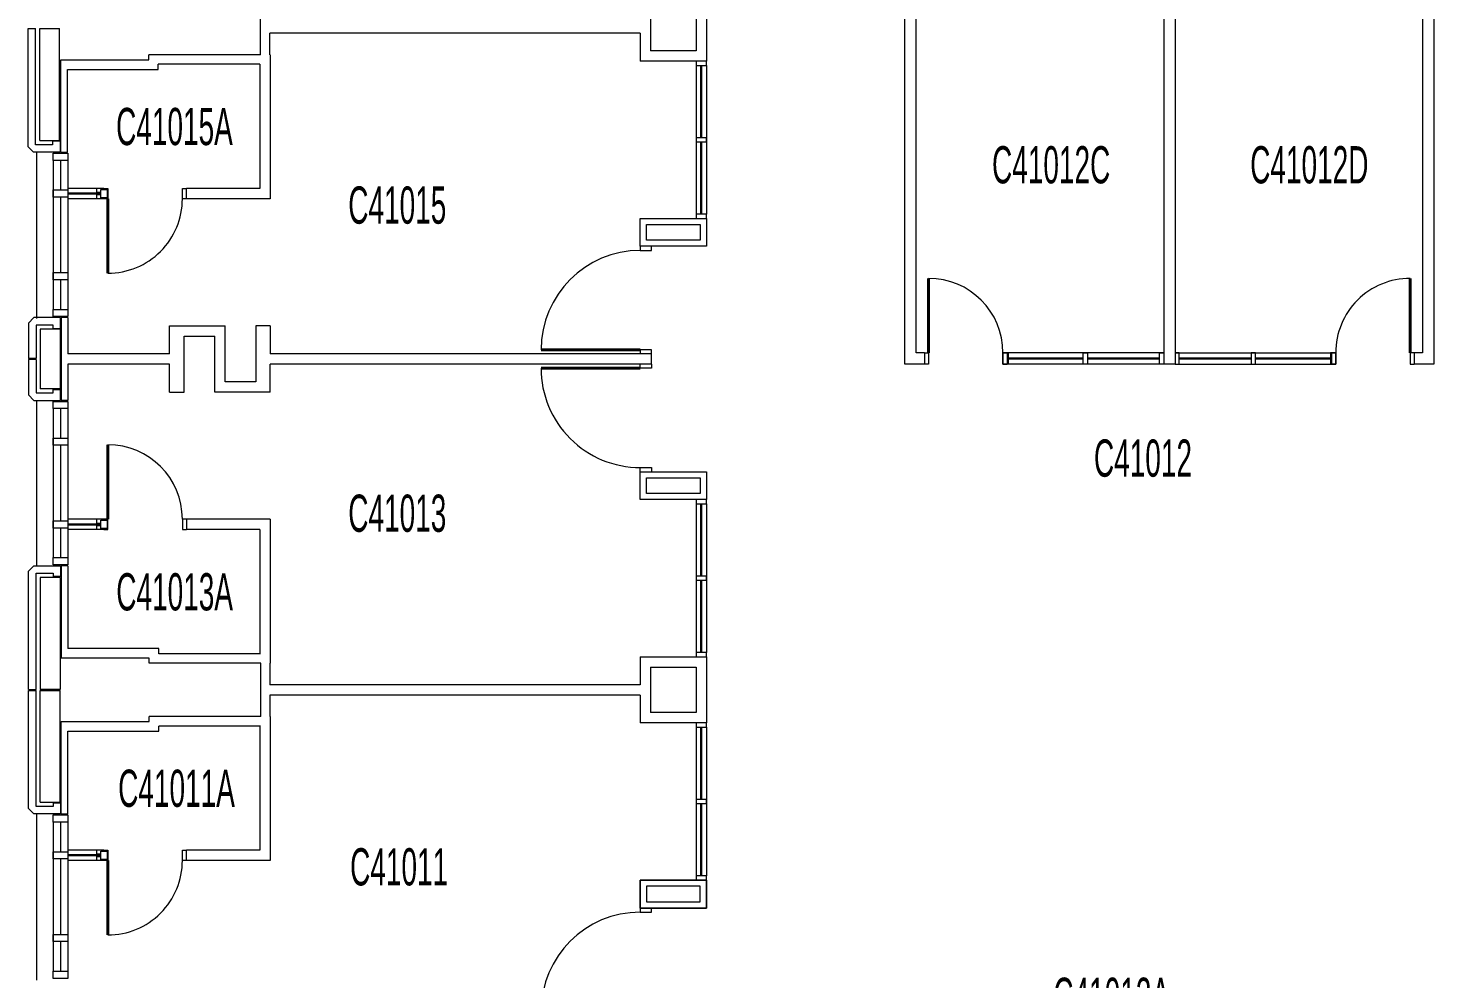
# Model space of a CAD drawing. Header units: inches. Extents: x 1.78 to 8.52, y 2.17 to 6.28.
# Drawn here: x 7.69 to 8.1602, y 4.8992 to 5.217 of the extents above; entities that cross this region are included whole.
import ezdxf

# ---------------------------------------------------------------- set-up
doc = ezdxf.new("R2010")
doc.units = ezdxf.units.IN
doc.header["$MEASUREMENT"] = 0
for name, color, linetype, lineweight in [('LEVEL_15', 7, 'Continuous', 15), ('LEVEL_16', 7, 'Continuous', 15), ('LEVEL_23', 7, 'Continuous', 15), ('LEVEL_25', 7, 'Continuous', 15), ('LEVEL_26', 7, 'Continuous', 15), ('LEVEL_48', 7, 'Continuous', 15), ('LEVEL_9', 7, 'Continuous', 15)]:
    doc.layers.add(name, color=color, linetype=linetype, lineweight=lineweight)
doc.styles.add('SLDTEXTSTYLE1', font='TXT', dxfattribs={"width": 0.5625})

msp = doc.modelspace()

# ---------------------------------------------------------------- linework, layer by layer
at = {"layer": 'LEVEL_15', "color": 32, "linetype": 'Continuous', "lineweight": 0}
for p, q in [((7.68997, 5.17731), (7.68997, 5.21679)), ((7.68997, 5.21679), (7.69248, 5.21679)), ((7.69248, 5.178), (7.69248, 5.21679)), ((7.69386, 5.17938), (7.69386, 5.21679)), ((7.69386, 5.21679), (7.70051, 5.21679)), ((7.70051, 5.17938), (7.70051, 5.21679)), ((7.69179, 5.17549), (7.68997, 5.17731)), ((7.69818, 5.178), (7.69248, 5.178)), ((7.69386, 5.17938), (7.70051, 5.17938)), ((7.69818, 5.17912), (7.69818, 5.178)), ((7.70069, 5.17912), (7.69818, 5.17912)), ((7.70069, 5.17912), (7.70069, 5.17549)), ((7.70069, 5.17549), (7.69179, 5.17549)), ((7.69287, 5.11993), (7.69287, 5.17548)), ((7.6901, 5.11838), (7.69192, 5.12019)), ((7.6901, 5.11838), (7.6901, 5.10653)), ((7.70082, 5.12019), (7.69192, 5.12019)), ((7.69831, 5.11769), (7.69261, 5.11769)), ((7.69261, 5.11769), (7.69261, 5.10653)), ((7.69399, 5.1163), (7.69399, 5.09643)), ((7.70064, 5.1163), (7.69399, 5.1163)), ((7.69831, 5.11656), (7.69831, 5.11769)), ((7.69831, 5.11656), (7.70082, 5.11656)), ((7.70064, 5.1163), (7.70064, 5.09643)), ((7.70082, 5.11656), (7.70082, 5.12019)), ((7.69261, 5.10653), (7.6901, 5.10653)), ((7.6901, 5.10619), (7.6901, 5.09436)), ((7.69261, 5.10619), (7.6901, 5.10619)), ((7.69261, 5.10619), (7.69261, 5.09505)), ((7.69192, 5.09254), (7.6901, 5.09436)), ((7.69192, 5.09254), (7.70082, 5.09254)), ((7.69261, 5.09505), (7.69831, 5.09505)), ((7.69287, 5.03698), (7.69287, 5.09253)), ((7.70064, 5.09643), (7.69399, 5.09643)), ((7.69831, 5.09505), (7.69831, 5.09617)), ((7.69831, 5.09617), (7.70082, 5.09617)), ((7.70082, 5.09254), (7.70082, 5.09617)), ((7.69192, 5.03724), (7.6901, 5.03543)), ((7.69192, 5.03724), (7.70082, 5.03724)), ((7.70082, 5.03724), (7.70082, 5.03361)), ((7.6901, 4.99593), (7.6901, 5.03543)), ((7.69261, 4.99593), (7.69261, 5.03473)), ((7.69261, 5.03473), (7.69831, 5.03473)), ((7.69399, 5.03335), (7.69399, 4.99593)), ((7.70064, 5.03335), (7.69399, 5.03335)), ((7.69831, 5.03473), (7.69831, 5.03361)), ((7.70082, 5.03361), (7.69831, 5.03361)), ((7.70064, 5.03335), (7.70064, 4.99593)), ((7.6901, 4.99593), (7.69261, 4.99593)), ((7.6901, 4.9561), (7.6901, 4.99558)), ((7.6901, 4.99558), (7.69261, 4.99558)), ((7.69261, 4.95679), (7.69261, 4.99558)), ((7.70064, 4.99593), (7.69399, 4.99593)), ((7.69399, 4.95818), (7.69399, 4.99558)), ((7.69399, 4.99558), (7.70064, 4.99558)), ((7.70064, 4.95818), (7.70064, 4.99558)), ((7.69192, 4.95429), (7.6901, 4.9561)), ((7.69831, 4.95679), (7.69261, 4.95679)), ((7.69399, 4.95818), (7.70064, 4.95818)), ((7.69831, 4.95792), (7.69831, 4.95679)), ((7.70082, 4.95792), (7.69831, 4.95792)), ((7.70082, 4.95792), (7.70082, 4.95429)), ((7.70082, 4.95429), (7.69192, 4.95429)), ((7.69287, 4.89873), (7.69287, 4.95428))]:
    msp.add_line(p, q, dxfattribs=at)
at = {"layer": 'LEVEL_16', "color": 155, "linetype": 'Continuous', "lineweight": 0}
for p, q in [((7.6984, 5.17273), (7.6984, 5.17515)), ((7.6984, 5.17515), (7.70324, 5.17515)), ((7.70324, 5.17273), (7.6984, 5.17273)), ((7.6984, 5.17273), (7.6984, 5.12296)), ((7.70082, 5.17273), (7.70082, 5.16288)), ((7.70324, 5.17515), (7.70324, 5.17273)), ((7.70324, 5.17273), (7.70324, 5.12296)), ((7.6984, 5.16046), (7.6984, 5.16288)), ((7.6984, 5.16288), (7.70324, 5.16288)), ((7.70324, 5.16288), (7.70324, 5.16046)), ((7.70324, 5.16046), (7.6984, 5.16046)), ((7.70082, 5.16046), (7.70082, 5.13523)), ((7.6984, 5.13281), (7.6984, 5.13523)), ((7.6984, 5.13523), (7.70324, 5.13523)), ((7.70324, 5.13523), (7.70324, 5.13281)), ((7.70324, 5.13281), (7.6984, 5.13281)), ((7.70082, 5.13281), (7.70082, 5.12296)), ((7.6984, 5.12054), (7.6984, 5.12296)), ((7.6984, 5.12296), (7.70324, 5.12296)), ((7.70324, 5.12054), (7.6984, 5.12054)), ((7.70324, 5.12296), (7.70324, 5.12054)), ((7.6984, 5.08978), (7.6984, 5.0922)), ((7.6984, 5.0922), (7.70324, 5.0922)), ((7.70324, 5.0922), (7.70324, 5.08978)), ((7.70324, 5.08978), (7.6984, 5.08978)), ((7.6984, 5.08978), (7.6984, 5.04)), ((7.70082, 5.08978), (7.70082, 5.07993)), ((7.70324, 5.08978), (7.70324, 5.04)), ((7.6984, 5.07751), (7.6984, 5.07993)), ((7.6984, 5.07993), (7.70324, 5.07993)), ((7.70324, 5.07993), (7.70324, 5.07751)), ((7.70324, 5.07751), (7.6984, 5.07751)), ((7.70082, 5.07751), (7.70082, 5.05227)), ((7.6984, 5.04986), (7.6984, 5.05227)), ((7.6984, 5.05227), (7.70324, 5.05227)), ((7.70324, 5.04986), (7.6984, 5.04986)), ((7.70082, 5.04986), (7.70082, 5.04)), ((7.70324, 5.05227), (7.70324, 5.04986)), ((7.6984, 5.03759), (7.6984, 5.04)), ((7.6984, 5.04), (7.70324, 5.04)), ((7.70324, 5.03759), (7.6984, 5.03759)), ((7.70324, 5.04), (7.70324, 5.03759)), ((7.6984, 4.95152), (7.6984, 4.95394)), ((7.6984, 4.95394), (7.70324, 4.95394)), ((7.70324, 4.95152), (7.6984, 4.95152)), ((7.6984, 4.95152), (7.6984, 4.90175)), ((7.70082, 4.95152), (7.70082, 4.94167)), ((7.70324, 4.95394), (7.70324, 4.95152)), ((7.70324, 4.95152), (7.70324, 4.90175)), ((7.6984, 4.93925), (7.6984, 4.94167)), ((7.6984, 4.94167), (7.70324, 4.94167)), ((7.70324, 4.94167), (7.70324, 4.93925)), ((7.70324, 4.93925), (7.6984, 4.93925)), ((7.70082, 4.93925), (7.70082, 4.91402)), ((7.6984, 4.9116), (7.6984, 4.91402)), ((7.6984, 4.91402), (7.70324, 4.91402)), ((7.70324, 4.91402), (7.70324, 4.9116)), ((7.70324, 4.9116), (7.6984, 4.9116)), ((7.70082, 4.9116), (7.70082, 4.90175)), ((7.6984, 4.89933), (7.6984, 4.90175)), ((7.6984, 4.90175), (7.70324, 4.90175)), ((7.70324, 4.90175), (7.70324, 4.89933)), ((7.70324, 4.89933), (7.6984, 4.89933))]:
    msp.add_line(p, q, dxfattribs=at)
at = {"layer": 'LEVEL_16', "color": 151, "linetype": 'Continuous', "lineweight": 0}
for p, q in [((7.71291, 5.16339), (7.70324, 5.16339)), ((7.7143, 5.16131), (7.7143, 5.16304)), ((7.7143, 5.16304), (7.71637, 5.16304)), ((7.71637, 5.16304), (7.71637, 5.16028)), ((7.71291, 5.15993), (7.70324, 5.15993)), ((7.7143, 5.162), (7.71291, 5.162)), ((7.71291, 5.16131), (7.7143, 5.16131)), ((7.7143, 5.16028), (7.7143, 5.162)), ((7.71637, 5.16028), (7.7143, 5.16028)), ((7.89472, 5.15336), (7.91684, 5.15336)), ((7.89472, 5.14403), (7.89472, 5.15336)), ((7.91684, 5.15336), (7.91684, 5.14403)), ((7.91684, 5.14403), (7.89472, 5.14403)), ((7.89472, 5.06868), (7.91684, 5.06868)), ((7.89472, 5.05935), (7.89472, 5.06868)), ((7.91684, 5.06868), (7.91684, 5.05935)), ((7.91684, 5.05935), (7.89472, 5.05935)), ((7.71291, 5.05279), (7.70324, 5.05279)), ((7.7143, 5.0514), (7.71291, 5.0514)), ((7.71291, 5.05071), (7.7143, 5.05071)), ((7.7143, 5.05071), (7.7143, 5.05244)), ((7.7143, 5.05244), (7.71637, 5.05244)), ((7.7143, 5.04967), (7.7143, 5.0514)), ((7.71637, 5.05244), (7.71637, 5.04967)), ((7.71291, 5.04933), (7.70324, 5.04933)), ((7.71637, 5.04967), (7.7143, 5.04967)), ((7.71291, 4.94218), (7.70324, 4.94218)), ((7.7143, 4.94011), (7.7143, 4.94184)), ((7.7143, 4.94184), (7.71637, 4.94184)), ((7.71637, 4.94184), (7.71637, 4.93907)), ((7.71291, 4.93873), (7.70324, 4.93873)), ((7.7143, 4.9408), (7.71291, 4.9408)), ((7.71291, 4.94011), (7.7143, 4.94011)), ((7.7143, 4.93907), (7.7143, 4.9408)), ((7.71637, 4.93907), (7.7143, 4.93907)), ((7.89472, 4.93216), (7.91684, 4.93216)), ((7.89472, 4.92283), (7.89472, 4.93216)), ((7.91684, 4.93216), (7.91684, 4.92283)), ((7.91684, 4.92283), (7.89472, 4.92283))]:
    msp.add_line(p, q, dxfattribs=at)
at = {"layer": 'LEVEL_16', "color": 151, "linetype": 'Continuous', "lineweight": 30}
for p, q in [((7.70324, 5.16167), (7.7143, 5.16167)), ((7.70324, 5.05107), (7.7143, 5.05107)), ((7.70324, 4.94046), (7.7143, 4.94046))]:
    msp.add_line(p, q, dxfattribs=at)
at = {"layer": 'LEVEL_23', "color": 2, "linetype": 'Continuous', "lineweight": 0}
for p, q in [((7.9832, 5.10463), (7.9832, 5.35798)), ((8.16016, 5.35798), (8.16016, 5.10463)), ((7.987, 5.10843), (7.987, 5.23424)), ((8.06978, 5.23424), (8.06978, 5.10463)), ((8.07358, 5.23424), (8.07358, 5.10463)), ((8.15636, 5.23424), (8.15636, 5.10843)), ((7.76765, 5.20806), (7.76765, 5.22586)), ((7.89817, 5.22456), (7.89817, 5.20936)), ((7.91338, 5.22456), (7.91338, 5.20936)), ((7.91684, 5.22802), (7.91684, 5.2059)), ((7.89472, 5.21523), (7.77085, 5.21523)), ((7.77085, 5.20806), (7.77085, 5.21523)), ((7.89472, 5.21523), (7.89472, 5.2059)), ((7.70095, 5.17549), (7.70095, 5.20633)), ((7.70095, 5.20633), (7.73032, 5.20633)), ((7.73032, 5.20633), (7.73032, 5.20806)), ((7.76765, 5.20806), (7.73032, 5.20806)), ((7.77098, 5.20806), (7.77085, 5.20806)), ((7.77098, 5.20806), (7.77098, 5.15993)), ((7.91684, 5.2059), (7.89472, 5.2059)), ((7.91338, 5.20936), (7.89817, 5.20936)), ((7.70311, 5.17549), (7.70311, 5.20313)), ((7.70311, 5.20313), (7.73352, 5.20313)), ((7.76752, 5.20486), (7.73352, 5.20486)), ((7.73352, 5.20313), (7.73352, 5.20486)), ((7.76752, 5.20486), (7.76752, 5.16339)), ((7.70095, 5.17549), (7.70311, 5.17549)), ((7.7153, 5.16339), (7.71291, 5.16339)), ((7.71291, 5.16201), (7.71291, 5.16339)), ((7.7153, 5.16305), (7.7153, 5.16339)), ((7.74295, 5.15993), (7.74295, 5.16339)), ((7.76752, 5.16339), (7.74295, 5.16339)), ((7.71291, 5.15993), (7.71291, 5.16131)), ((7.7153, 5.15993), (7.71291, 5.15993)), ((7.7153, 5.15993), (7.7153, 5.16028)), ((7.77098, 5.15993), (7.74295, 5.15993)), ((7.89472, 5.14403), (7.89472, 5.15336)), ((7.89472, 5.15336), (7.91684, 5.15336)), ((7.91684, 5.15336), (7.91684, 5.14403)), ((7.89679, 5.14611), (7.89679, 5.15129)), ((7.89679, 5.15129), (7.91476, 5.15129)), ((7.91476, 5.15129), (7.91476, 5.14611)), ((7.91684, 5.14403), (7.89472, 5.14403)), ((7.91476, 5.14611), (7.89679, 5.14611)), ((7.70108, 5.12019), (7.70108, 5.09254)), ((7.70324, 5.12019), (7.70108, 5.12019)), ((7.70324, 5.12019), (7.70324, 5.10809)), ((7.73728, 5.11742), (7.75586, 5.11742)), ((7.73728, 5.10809), (7.73728, 5.11742)), ((7.75586, 5.09875), (7.75586, 5.11742)), ((7.76614, 5.11742), (7.76614, 5.09875)), ((7.77098, 5.11742), (7.76614, 5.11742)), ((7.77098, 5.11742), (7.77098, 5.10809)), ((7.74212, 5.0953), (7.74212, 5.11396)), ((7.74212, 5.11396), (7.7524, 5.11396)), ((7.7524, 5.0953), (7.7524, 5.11396)), ((7.73728, 5.10809), (7.70324, 5.10809)), ((7.89852, 5.10809), (7.77098, 5.10809)), ((7.89852, 5.10463), (7.89852, 5.10809)), ((7.98976, 5.10843), (7.987, 5.10843)), ((7.98976, 5.10843), (7.98976, 5.10463)), ((8.01741, 5.10843), (8.01741, 5.10463)), ((8.01775, 5.10843), (8.01741, 5.10843)), ((8.01775, 5.10843), (8.01775, 5.10463)), ((8.12559, 5.10843), (8.12559, 5.10463)), ((8.12594, 5.10843), (8.12559, 5.10843)), ((8.12594, 5.10843), (8.12594, 5.10463)), ((8.15636, 5.10843), (8.15359, 5.10843)), ((8.15359, 5.10843), (8.15359, 5.10463)), ((7.73728, 5.10463), (7.70324, 5.10463)), ((7.70324, 5.10463), (7.70324, 5.09254)), ((7.73728, 5.0953), (7.73728, 5.10463)), ((7.89852, 5.10463), (7.77098, 5.10463)), ((7.77098, 5.0953), (7.77098, 5.10463)), ((7.98976, 5.10463), (7.9832, 5.10463)), ((8.01775, 5.10463), (8.01741, 5.10463)), ((8.07358, 5.10463), (8.06978, 5.10463)), ((8.12594, 5.10463), (8.12559, 5.10463)), ((8.16016, 5.10463), (8.15359, 5.10463)), ((7.76614, 5.09875), (7.75586, 5.09875)), ((7.70324, 5.09254), (7.70108, 5.09254)), ((7.73728, 5.0953), (7.74212, 5.0953)), ((7.77098, 5.0953), (7.7524, 5.0953)), ((7.89472, 5.05935), (7.89472, 5.06868)), ((7.89472, 5.06868), (7.91684, 5.06868)), ((7.91684, 5.06868), (7.91684, 5.05935)), ((7.89679, 5.06143), (7.89679, 5.06661)), ((7.89679, 5.06661), (7.91476, 5.06661)), ((7.91476, 5.06661), (7.91476, 5.06143)), ((7.91684, 5.05935), (7.89472, 5.05935)), ((7.91476, 5.06143), (7.89679, 5.06143)), ((7.7153, 5.05279), (7.71291, 5.05279)), ((7.71291, 5.0514), (7.71291, 5.05279)), ((7.71291, 5.04933), (7.71291, 5.05071)), ((7.7153, 5.05279), (7.7153, 5.05245)), ((7.74295, 5.05279), (7.74295, 5.04933)), ((7.77098, 5.05279), (7.74295, 5.05279)), ((7.77098, 5.05279), (7.77098, 5.00466)), ((7.7153, 5.04933), (7.71291, 5.04933)), ((7.7153, 5.04967), (7.7153, 5.04933)), ((7.76752, 5.04933), (7.74295, 5.04933)), ((7.76752, 5.04933), (7.76752, 5.00785)), ((7.70108, 5.03724), (7.70108, 5.00638)), ((7.70324, 5.03724), (7.70108, 5.03724)), ((7.70324, 5.03724), (7.70324, 5.00958)), ((7.73365, 5.00958), (7.70324, 5.00958)), ((7.73365, 5.00785), (7.73365, 5.00958)), ((7.76765, 5.00785), (7.73365, 5.00785)), ((7.73045, 5.00638), (7.70108, 5.00638)), ((7.73045, 5.00466), (7.73045, 5.00638)), ((7.76778, 5.00466), (7.73045, 5.00466)), ((7.76778, 4.98686), (7.76778, 5.00466)), ((7.77098, 4.99748), (7.77098, 5.00466)), ((7.89472, 5.00682), (7.91684, 5.00682)), ((7.89472, 5.00682), (7.89472, 4.99748)), ((7.89817, 5.00336), (7.91338, 5.00336)), ((7.89817, 5.00336), (7.89817, 4.98815)), ((7.91338, 5.00336), (7.91338, 4.98815)), ((7.91684, 5.00682), (7.91684, 4.9847)), ((7.89472, 4.99748), (7.77085, 4.99748)), ((7.89472, 4.99403), (7.77085, 4.99403)), ((7.77098, 4.98686), (7.77098, 4.99403)), ((7.89472, 4.99403), (7.89472, 4.9847)), ((7.70108, 4.95429), (7.70108, 4.98513)), ((7.70108, 4.98513), (7.73045, 4.98513)), ((7.73045, 4.98513), (7.73045, 4.98686)), ((7.76778, 4.98686), (7.73045, 4.98686)), ((7.77098, 4.98686), (7.77098, 4.93873)), ((7.91684, 4.9847), (7.89472, 4.9847)), ((7.91338, 4.98815), (7.89817, 4.98815)), ((7.70324, 4.95429), (7.70324, 4.98193)), ((7.70324, 4.98193), (7.73365, 4.98193)), ((7.76765, 4.98366), (7.73365, 4.98366)), ((7.73365, 4.98193), (7.73365, 4.98366)), ((7.76752, 4.98366), (7.76752, 4.94218)), ((7.70108, 4.95429), (7.70324, 4.95429)), ((7.7153, 4.94218), (7.71291, 4.94218)), ((7.71291, 4.9408), (7.71291, 4.94218)), ((7.7153, 4.94184), (7.7153, 4.94218)), ((7.74295, 4.93873), (7.74295, 4.94218)), ((7.76752, 4.94218), (7.74295, 4.94218)), ((7.71291, 4.93873), (7.71291, 4.94011)), ((7.7153, 4.93873), (7.71291, 4.93873)), ((7.7153, 4.93873), (7.7153, 4.93907)), ((7.77098, 4.93873), (7.74295, 4.93873)), ((7.91684, 4.93216), (7.89472, 4.93216)), ((7.89472, 4.93216), (7.89472, 4.92283)), ((7.91476, 4.93009), (7.89679, 4.93009)), ((7.89679, 4.93009), (7.89679, 4.9249)), ((7.91476, 4.9249), (7.91476, 4.93009)), ((7.91684, 4.92283), (7.91684, 4.93216)), ((7.89679, 4.9249), (7.91476, 4.9249)), ((7.89472, 4.92283), (7.91684, 4.92283))]:
    msp.add_line(p, q, dxfattribs=at)
at = {"layer": 'LEVEL_25', "color": 2, "linetype": 'Continuous', "lineweight": 0}
for p, q in [((7.7153, 5.16339), (7.71668, 5.16339)), ((7.71668, 5.16339), (7.71668, 5.15993)), ((7.74157, 5.15993), (7.74157, 5.16339)), ((7.74157, 5.16339), (7.74295, 5.16339)), ((7.71668, 5.15993), (7.7153, 5.15993)), ((7.74295, 5.15993), (7.74157, 5.15993)), ((7.89472, 5.14403), (7.89472, 5.14265)), ((7.89852, 5.14265), (7.89852, 5.14403)), ((7.89472, 5.14265), (7.89852, 5.14265)), ((7.89852, 5.10947), (7.89472, 5.10947)), ((7.89472, 5.10947), (7.89472, 5.10809)), ((7.89852, 5.10809), (7.89852, 5.10947)), ((7.89472, 5.10325), (7.89472, 5.10463)), ((7.89852, 5.10325), (7.89472, 5.10325)), ((7.89852, 5.10463), (7.89852, 5.10325)), ((7.89472, 5.06868), (7.89472, 5.07007)), ((7.89472, 5.07007), (7.89852, 5.07007)), ((7.89852, 5.07007), (7.89852, 5.06868)), ((7.71668, 5.05279), (7.7153, 5.05279)), ((7.71668, 5.04933), (7.71668, 5.05279)), ((7.74295, 5.05279), (7.74157, 5.05279)), ((7.74157, 5.05279), (7.74157, 5.04933)), ((7.7153, 5.04933), (7.71668, 5.04933)), ((7.74157, 5.04933), (7.74295, 5.04933)), ((7.7153, 4.94218), (7.71668, 4.94218)), ((7.71668, 4.94218), (7.71668, 4.93873)), ((7.74157, 4.93873), (7.74157, 4.94218)), ((7.74157, 4.94218), (7.74295, 4.94218)), ((7.71668, 4.93873), (7.7153, 4.93873)), ((7.74295, 4.93873), (7.74157, 4.93873)), ((7.89472, 4.92283), (7.89472, 4.92145)), ((7.89472, 4.92145), (7.89852, 4.92145)), ((7.89852, 4.92145), (7.89852, 4.92283))]:
    msp.add_line(p, q, dxfattribs=at)
at = {"layer": 'LEVEL_25', "color": 2, "linetype": 'Continuous', "lineweight": 40}
for p, q in [((7.71668, 5.13505), (7.71668, 5.15993)), ((7.99115, 5.13332), (7.99115, 5.10843)), ((8.15221, 5.13332), (8.15221, 5.10843)), ((7.86153, 5.10947), (7.89472, 5.10947)), ((7.86153, 5.10325), (7.89472, 5.10325)), ((7.71668, 5.07767), (7.71668, 5.05279)), ((7.71668, 4.91384), (7.71668, 4.93873))]:
    msp.add_line(p, q, dxfattribs=at)
at = {"layer": 'LEVEL_25', "color": 2, "linetype": 'Continuous', "lineweight": 0}
for centre, major_axis, start_param, end_param in [((7.71668, 5.15993), (0, -0.02489), 0, 1.570797), ((7.89472, 5.10947), (0, 0.03318), 6.283185, 7.853981), ((7.99115, 5.10843), (0.02489, 0), 6.283185, 7.853981), ((8.15221, 5.10843), (-0.02489, 0), 4.712389, 6.283186), ((7.89472, 5.10325), (0, -0.03318), 4.712389, 6.283186), ((7.71668, 5.05279), (0, -0.02489), 1.570796, 3.141592), ((7.71668, 4.93873), (0, -0.02489), 0, 1.570797), ((7.89472, 4.88827), (0, 0.03318), 6.283185, 7.853981)]:
    msp.add_ellipse(centre, major_axis=major_axis, ratio=1, start_param=start_param, end_param=end_param, dxfattribs=at)
at = {"layer": 'LEVEL_26', "color": 2, "linetype": 'Continuous', "lineweight": 0}
for p, q in [((7.98976, 5.10843), (7.99115, 5.10843)), ((7.99115, 5.10843), (7.99115, 5.10463)), ((8.01741, 5.10843), (8.01603, 5.10843)), ((8.01603, 5.10843), (8.01603, 5.10463)), ((8.12594, 5.10843), (8.12732, 5.10843)), ((8.12732, 5.10843), (8.12732, 5.10463)), ((8.15359, 5.10843), (8.15221, 5.10843)), ((8.15221, 5.10843), (8.15221, 5.10463)), ((7.99115, 5.10463), (7.98976, 5.10463)), ((8.01603, 5.10463), (8.01741, 5.10463)), ((8.12732, 5.10463), (8.12594, 5.10463)), ((8.15221, 5.10463), (8.15359, 5.10463))]:
    msp.add_line(p, q, dxfattribs=at)
at = {"layer": 'LEVEL_9', "color": 2, "linetype": 'Continuous', "lineweight": 0}
for p, q in [((7.91684, 5.2059), (7.91338, 5.2059)), ((7.91338, 5.2059), (7.91338, 5.20452)), ((7.91684, 5.20452), (7.91684, 5.2059)), ((7.91338, 5.20452), (7.91684, 5.20452)), ((7.91338, 5.20452), (7.91338, 5.15475)), ((7.91684, 5.20452), (7.91684, 5.15475)), ((7.91684, 5.18032), (7.91338, 5.18032)), ((7.91338, 5.18032), (7.91338, 5.17894)), ((7.91338, 5.17894), (7.91684, 5.17894)), ((7.91684, 5.17894), (7.91684, 5.18032)), ((7.91684, 5.15475), (7.91338, 5.15475)), ((7.91338, 5.15475), (7.91338, 5.15336)), ((7.91338, 5.15336), (7.91684, 5.15336)), ((7.91684, 5.15336), (7.91684, 5.15475)), ((8.01603, 5.10843), (8.01741, 5.10843)), ((8.01603, 5.10463), (8.01603, 5.10843)), ((8.01741, 5.10843), (8.01741, 5.10463)), ((8.06978, 5.10843), (8.01741, 5.10843)), ((8.0429, 5.10843), (8.04429, 5.10843)), ((8.0429, 5.10463), (8.0429, 5.10843)), ((8.04429, 5.10843), (8.04429, 5.10463)), ((8.06839, 5.10843), (8.06978, 5.10843)), ((8.06839, 5.10463), (8.06839, 5.10843)), ((8.06978, 5.10843), (8.06978, 5.10463)), ((8.07358, 5.10843), (8.12594, 5.10843)), ((8.07496, 5.10843), (8.07358, 5.10843)), ((8.07358, 5.10843), (8.07358, 5.10463)), ((8.07496, 5.10463), (8.07496, 5.10843)), ((8.10045, 5.10843), (8.09907, 5.10843)), ((8.09907, 5.10843), (8.09907, 5.10463)), ((8.10045, 5.10463), (8.10045, 5.10843)), ((8.12732, 5.10843), (8.12594, 5.10843)), ((8.12594, 5.10843), (8.12594, 5.10463)), ((8.12732, 5.10463), (8.12732, 5.10843)), ((8.01741, 5.10463), (8.01603, 5.10463)), ((8.06978, 5.10463), (8.01741, 5.10463)), ((8.04429, 5.10463), (8.0429, 5.10463)), ((8.06978, 5.10463), (8.06839, 5.10463)), ((8.07358, 5.10463), (8.12594, 5.10463)), ((8.07358, 5.10463), (8.07496, 5.10463)), ((8.09907, 5.10463), (8.10045, 5.10463)), ((8.12594, 5.10463), (8.12732, 5.10463)), ((7.91684, 5.05935), (7.91338, 5.05935)), ((7.91338, 5.05935), (7.91338, 5.05797)), ((7.91684, 5.05797), (7.91684, 5.05935)), ((7.91338, 5.05797), (7.91684, 5.05797)), ((7.91338, 5.05797), (7.91338, 5.0082)), ((7.91684, 5.05797), (7.91684, 5.0082)), ((7.91684, 5.03378), (7.91338, 5.03378)), ((7.91338, 5.03378), (7.91338, 5.03239)), ((7.91338, 5.03239), (7.91684, 5.03239)), ((7.91684, 5.03239), (7.91684, 5.03378)), ((7.91684, 5.0082), (7.91338, 5.0082)), ((7.91338, 5.0082), (7.91338, 5.00682)), ((7.91684, 5.00682), (7.91684, 5.0082)), ((7.91338, 5.00682), (7.91684, 5.00682)), ((7.91684, 4.9847), (7.91338, 4.9847)), ((7.91338, 4.9847), (7.91338, 4.98331)), ((7.91684, 4.98331), (7.91684, 4.9847)), ((7.91338, 4.98331), (7.91684, 4.98331)), ((7.91338, 4.98331), (7.91338, 4.93354)), ((7.91684, 4.98331), (7.91684, 4.93354)), ((7.91684, 4.95912), (7.91338, 4.95912)), ((7.91338, 4.95912), (7.91338, 4.95774)), ((7.91338, 4.95774), (7.91684, 4.95774)), ((7.91684, 4.95774), (7.91684, 4.95912)), ((7.91684, 4.93354), (7.91338, 4.93354)), ((7.91338, 4.93354), (7.91338, 4.93216)), ((7.91684, 4.93216), (7.91684, 4.93354)), ((7.91338, 4.93216), (7.91684, 4.93216))]:
    msp.add_line(p, q, dxfattribs=at)
at = {"layer": 'LEVEL_9', "color": 2, "linetype": 'Continuous', "lineweight": 30}
for p, q in [((7.91511, 5.20452), (7.91511, 5.18032)), ((7.91511, 5.17894), (7.91511, 5.15475)), ((8.0429, 5.10653), (8.01741, 5.10653)), ((8.06839, 5.10653), (8.04429, 5.10653)), ((8.07496, 5.10653), (8.09907, 5.10653)), ((8.10045, 5.10653), (8.12594, 5.10653)), ((7.91511, 5.05797), (7.91511, 5.03378)), ((7.91511, 5.03239), (7.91511, 5.0082)), ((7.91511, 4.98331), (7.91511, 4.95912)), ((7.91511, 4.95774), (7.91511, 4.93354))]:
    msp.add_line(p, q, dxfattribs=at)

# ---------------------------------------------------------------- texts
at = {"layer": 'LEVEL_48', "color": 120, "char_height": 0.012443, "attachment_point": 2, "style": 'SLDTEXTSTYLE1'}
for s, insert in [('C41015A', (7.73892, 5.1903)), ('C41012C', (8.03215, 5.17751)), ('C41012D', (8.1185, 5.17751)), ('C41015', (7.81345, 5.16403)), ('C41012', (8.06286, 5.07946)), ('C41013', (7.81345, 5.06103)), ('C41013A', (7.73898, 5.03476)), ('C41011A', (7.73961, 4.96909)), ('C41011', (7.81407, 4.94283)), ('C41012A', (8.05239, 4.89955))]:
    msp.add_mtext(s, dxfattribs=dict(at, insert=insert))

doc.saveas('drawing.dxf')
